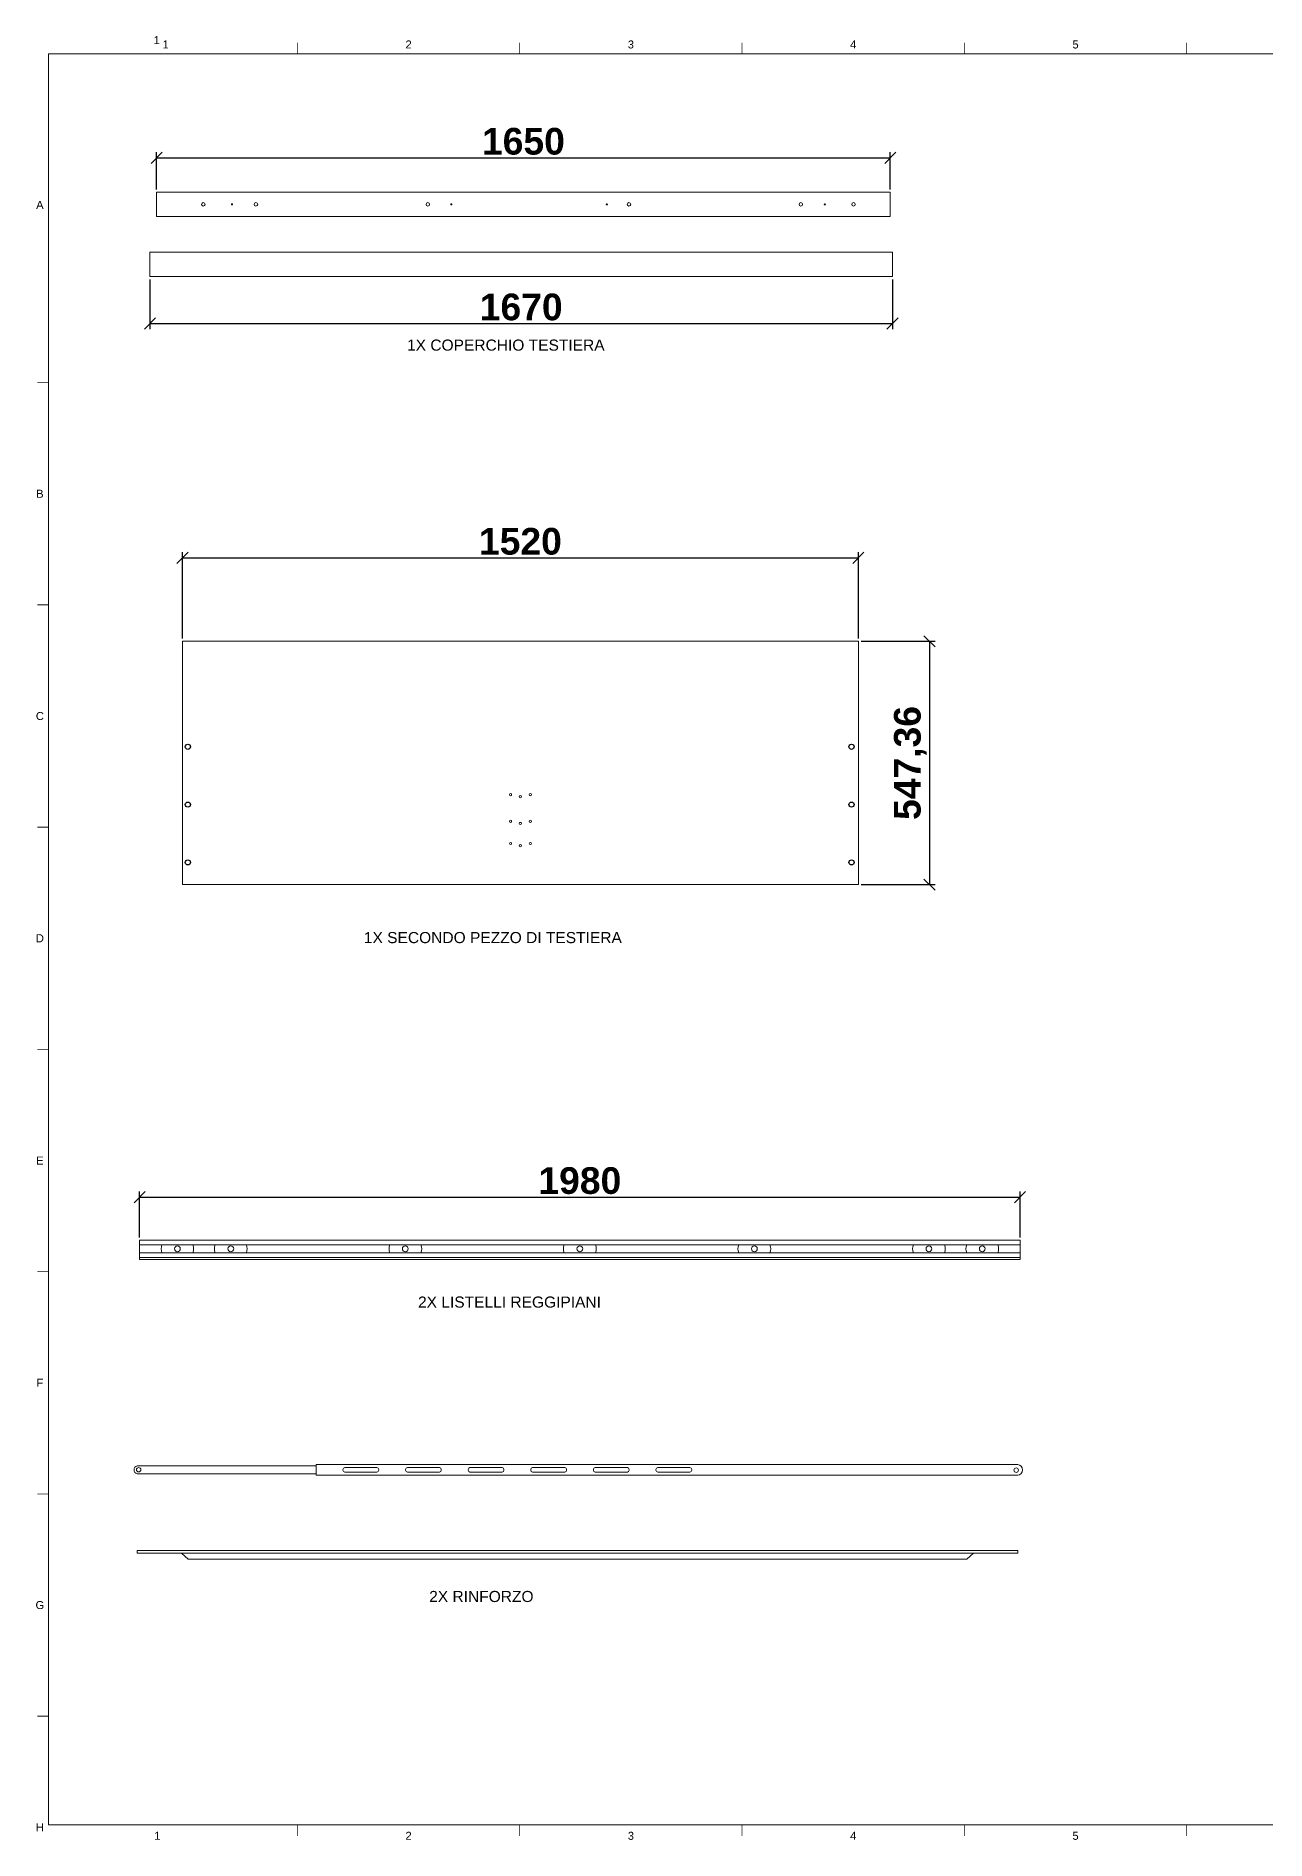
# Paper-space layout 'A726' of a CAD drawing. Header units: centimetres, sheet in millimetres. Extents: x 11 to 577, y 10 to 416.
# Drawn here: x 11.2 to 287.7, y 10 to 415.8 of the extents above; entities that cross this region are included whole.
import ezdxf
from ezdxf.enums import TextEntityAlignment as Align

# ---------------------------------------------------------------- set-up
doc = ezdxf.new("R2010")
doc.units = ezdxf.units.CM
for name, color, linetype, lineweight in [('A-ANNO-DIMS', 1, 'Continuous', 18), ('A-ELEV-MBE', 8, 'Continuous', 18), ('A-SECT-MCUT', 8, 'Continuous', 25), ('G-ANNO-TEXT', 3, 'Continuous', 18), ('G-ANNO-TTLB', 3, 'Continuous', 18)]:
    doc.layers.add(name, color=color, linetype=linetype, lineweight=lineweight)
doc.styles.add('ARIAL', font='arial.ttf')
doc.styles.add('ARIAL-BOLD', font='arialbd.ttf')
doc.dimstyles.new('ISO-25', dxfattribs={"dimtxt": 6, "dimasz": 2.5, "dimexe": 1.25, "dimexo": 0.625, "dimtad": 1, "dimlfac": 10, "dimtxsty": 'ARIAL-BOLD', "dimblk": 'OBLIQUE', "dimcen": 2.5, "dimclrt": 256, "dimadec": 0, "dimazin": 0, "dimtfac": 1, "dimtmove": 0, "dimatfit": 3, "dimfxl": 1, "dimarcsym": 0})

# ---------------------------------------------------------------- blocks, each defined once
blk = doc.blocks.new('_Oblique')
at = {"color": 0, "linetype": 'ByBlock', "lineweight": -2}
blk.add_line((-0.5, -0.5), (0.5, 0.5), dxfattribs=at)
blk = doc.blocks.new('*D68')
at = {"layer": 'A-ANNO-DIMS', "color": 0, "lineweight": -2, "transparency": 16777216}
for p, q in [((44.08, 280.29), (44.08, 299.68)), ((44.08, 298.43), (196.08, 298.43)), ((196.08, 280.29), (196.08, 299.68))]:
    blk.add_line(p, q, dxfattribs=at)
at = {"layer": 'Defpoints', "color": 0, "transparency": 16777216}
for p in [(196.08, 298.43), (44.08, 279.66), (196.08, 279.66)]:
    blk.add_point(p, dxfattribs=at)
at = {"layer": 'A-ANNO-DIMS', "color": 0, "lineweight": -2, "transparency": 16777216, "xscale": 2.5, "yscale": 2.5, "zscale": 2.5, "rotation": 180}
blk.add_blockref('_Oblique', (44.08, 298.43), dxfattribs=at)
at = {"layer": 'A-ANNO-DIMS', "color": 0, "lineweight": -2, "transparency": 16777216, "xscale": 2.5, "yscale": 2.5, "zscale": 2.5}
blk.add_blockref('_Oblique', (196.08, 298.43), dxfattribs=at)
at = {"layer": 'A-ANNO-DIMS', "transparency": 16777216, "insert": (120.08, 302.12), "char_height": 6, "attachment_point": 5, "style": 'ARIAL-BOLD'}
blk.add_mtext('1520', dxfattribs=at)
blk = doc.blocks.new('*D69')
at = {"layer": 'A-ANNO-DIMS', "color": 0, "lineweight": -2, "transparency": 16777216}
for p, q in [((196.71, 279.66), (213.33, 279.66)), ((212.08, 279.66), (212.08, 224.92)), ((196.71, 224.92), (213.33, 224.92))]:
    blk.add_line(p, q, dxfattribs=at)
at = {"layer": 'Defpoints', "color": 0, "transparency": 16777216}
for p in [(196.08, 279.66), (196.08, 224.92), (212.08, 224.92)]:
    blk.add_point(p, dxfattribs=at)
at = {"layer": 'A-ANNO-DIMS', "color": 0, "lineweight": -2, "transparency": 16777216, "xscale": 2.5, "yscale": 2.5, "zscale": 2.5}
for p, rotation in [((212.08, 279.66), 90), ((212.08, 224.92), 270)]:
    blk.add_blockref('_Oblique', p, dxfattribs=dict(at, rotation=rotation))
at = {"layer": 'A-ANNO-DIMS', "transparency": 16777216, "insert": (207.77, 252.29), "char_height": 6, "attachment_point": 5, "rotation": 90, "style": 'ARIAL-BOLD'}
blk.add_mtext('547,36', dxfattribs=at)
blk = doc.blocks.new('*D70')
at = {"layer": 'A-ANNO-DIMS', "color": 0, "lineweight": -2, "transparency": 16777216}
for p, q in [((34.45, 145.55), (34.45, 155.87)), ((34.45, 154.62), (232.45, 154.62)), ((232.45, 145.55), (232.45, 155.87))]:
    blk.add_line(p, q, dxfattribs=at)
at = {"layer": 'Defpoints', "color": 0, "transparency": 16777216}
for p in [(232.45, 154.62), (34.45, 144.93), (232.45, 144.93)]:
    blk.add_point(p, dxfattribs=at)
at = {"layer": 'A-ANNO-DIMS', "color": 0, "lineweight": -2, "transparency": 16777216, "xscale": 2.5, "yscale": 2.5, "zscale": 2.5, "rotation": 180}
blk.add_blockref('_Oblique', (34.45, 154.62), dxfattribs=at)
at = {"layer": 'A-ANNO-DIMS', "color": 0, "lineweight": -2, "transparency": 16777216, "xscale": 2.5, "yscale": 2.5, "zscale": 2.5}
blk.add_blockref('_Oblique', (232.45, 154.62), dxfattribs=at)
at = {"layer": 'A-ANNO-DIMS', "transparency": 16777216, "insert": (133.45, 158.31), "char_height": 6, "attachment_point": 5, "style": 'ARIAL-BOLD'}
blk.add_mtext('1980', dxfattribs=at)
blk = doc.blocks.new('*D75')
at = {"layer": 'A-ANNO-DIMS', "color": 0, "lineweight": -2, "transparency": 16777216}
for p, q in [((38.26, 381.33), (38.26, 389.67)), ((203.26, 381.33), (203.26, 389.67)), ((38.26, 388.42), (203.26, 388.42))]:
    blk.add_line(p, q, dxfattribs=at)
at = {"layer": 'Defpoints', "color": 0, "transparency": 16777216}
for p in [(203.26, 388.42), (38.26, 380.71), (203.26, 380.71)]:
    blk.add_point(p, dxfattribs=at)
at = {"layer": 'A-ANNO-DIMS', "color": 0, "lineweight": -2, "transparency": 16777216, "xscale": 2.5, "yscale": 2.5, "zscale": 2.5, "rotation": 180}
blk.add_blockref('_Oblique', (38.26, 388.42), dxfattribs=at)
at = {"layer": 'A-ANNO-DIMS', "color": 0, "lineweight": -2, "transparency": 16777216, "xscale": 2.5, "yscale": 2.5, "zscale": 2.5}
blk.add_blockref('_Oblique', (203.26, 388.42), dxfattribs=at)
at = {"layer": 'A-ANNO-DIMS', "transparency": 16777216, "insert": (120.76, 392.11), "char_height": 6, "attachment_point": 5, "style": 'ARIAL-BOLD'}
blk.add_mtext('1650', dxfattribs=at)
blk = doc.blocks.new('*D76')
at = {"layer": 'A-ANNO-DIMS', "color": 0, "lineweight": -2, "transparency": 16777216}
for p, q in [((36.76, 361.08), (36.76, 349.9)), ((203.76, 361.08), (203.76, 349.9)), ((36.76, 351.15), (203.76, 351.15))]:
    blk.add_line(p, q, dxfattribs=at)
at = {"layer": 'Defpoints', "color": 0, "transparency": 16777216}
for p in [(36.76, 361.71), (203.76, 361.71), (203.76, 351.15)]:
    blk.add_point(p, dxfattribs=at)
at = {"layer": 'A-ANNO-DIMS', "color": 0, "lineweight": -2, "transparency": 16777216, "xscale": 2.5, "yscale": 2.5, "zscale": 2.5, "rotation": 180}
blk.add_blockref('_Oblique', (36.76, 351.15), dxfattribs=at)
at = {"layer": 'A-ANNO-DIMS', "color": 0, "lineweight": -2, "transparency": 16777216, "xscale": 2.5, "yscale": 2.5, "zscale": 2.5}
blk.add_blockref('_Oblique', (203.76, 351.15), dxfattribs=at)
at = {"layer": 'A-ANNO-DIMS', "transparency": 16777216, "insert": (120.26, 354.84), "char_height": 6, "attachment_point": 5, "style": 'ARIAL-BOLD'}
blk.add_mtext('1670', dxfattribs=at)

psp = doc.layouts.new('A726')

# ---------------------------------------------------------------- linework, layer by layer
at = {"layer": 'A-ELEV-MBE'}
for p, q in [((38.2624, 380.7082), (203.2624, 380.7082)), ((38.2624, 375.2082), (38.2624, 380.7082)), ((203.2624, 380.7082), (203.2624, 375.2082)), ((203.2624, 375.2082), (38.2624, 375.2082)), ((203.7624, 367.2082), (36.7624, 367.2082)), ((36.7624, 367.2082), (36.7624, 361.7082)), ((203.7624, 361.7082), (203.7624, 367.2082)), ((36.7624, 361.7082), (203.7624, 361.7082)), ((44.0822, 279.661), (196.0822, 279.661)), ((44.0822, 224.9247), (44.0822, 279.661)), ((196.0822, 224.9247), (196.0822, 279.661)), ((44.0822, 224.9247), (196.0822, 224.9247)), ((34.4496, 140.5798), (34.4496, 144.9298)), ((34.4496, 144.9298), (232.4496, 144.9298)), ((232.4496, 143.9173), (34.4496, 143.9173)), ((232.4496, 142.0923), (34.4496, 142.0923)), ((232.4496, 140.5798), (232.4496, 144.9298)), ((34.4457, 141.0798), (232.4457, 141.0798)), ((34.4496, 140.5798), (232.4496, 140.5798)), ((33.9116, 94.176), (74.1386, 94.1763)), ((74.1386, 94.478), (231.9153, 94.478)), ((74.1386, 94.478), (74.1386, 92.0644)), ((33.9116, 92.3658), (74.1386, 92.3661)), ((74.1386, 92.0644), (231.9153, 92.0644)), ((33.9155, 75.1393), (231.9157, 75.1393)), ((33.9155, 74.5414), (33.9155, 75.1393)), ((33.9155, 74.5414), (231.9157, 74.5414)), ((43.881, 74.5414), (45.3846, 73.1462)), ((45.3846, 73.1462), (220.4466, 73.1462)), ((221.9502, 74.5414), (220.4466, 73.1462)), ((231.9157, 74.5414), (231.9157, 75.1393))]:
    psp.add_line(p, q, dxfattribs=at)
for points in [[(80.5749, 93.7741), (87.8158, 93.7742, -0.41421356), (88.218, 93.3719), (88.218, 93.1708, -0.41421356), (87.8158, 92.7685), (80.5749, 92.7684, -0.41421356), (80.1726, 93.1707), (80.1726, 93.3718, -0.41421356)], [(94.6544, 93.7742), (101.8952, 93.7743, -0.41421356), (102.2975, 93.372), (102.2975, 93.1709, -0.41421356), (101.8952, 92.7686), (94.6544, 92.7686, -0.41421356), (94.2521, 93.1708), (94.2521, 93.372, -0.41421356)], [(108.7338, 93.7744), (115.9747, 93.7744, -0.41421356), (116.3769, 93.3722), (116.3769, 93.171, -0.41421356), (115.9747, 92.7688), (108.7338, 92.7687, -0.41421356), (108.3315, 93.171), (108.3315, 93.3721, -0.41421356)], [(122.8133, 93.7745), (130.0541, 93.7746, -0.41421356), (130.4564, 93.3723), (130.4564, 93.1712, -0.41421356), (130.0541, 92.7689), (122.8133, 92.7688, -0.41421356), (122.411, 93.1711), (122.411, 93.3722, -0.41421356)], [(136.8927, 93.7746), (144.1336, 93.7747, -0.41421356), (144.5359, 93.3724), (144.5359, 93.1713, -0.41421356), (144.1336, 92.769), (136.8927, 92.7689, -0.41421356), (136.4905, 93.1712), (136.4904, 93.3723, -0.41421356)], [(150.9722, 93.7747), (158.213, 93.7748, -0.41421356), (158.6153, 93.3725), (158.6153, 93.1714, -0.41421356), (158.213, 92.7691), (150.9722, 92.7691, -0.41421356), (150.5699, 93.1713), (150.5699, 93.3725, -0.41421356)]]:
    psp.add_lwpolyline(points, format="xyb", close=True, dxfattribs=at)
for centre, radius in [((48.7624, 377.9582), 0.4), ((55.2124, 377.9582), 0.13), ((60.6024, 377.9582), 0.4), ((99.2524, 377.9582), 0.4), ((104.5524, 377.9582), 0.13), ((139.5124, 377.9582), 0.13), ((144.5024, 377.9582), 0.4), ((183.1524, 377.9582), 0.4), ((188.5524, 377.9582), 0.13), ((194.9924, 377.9582), 0.4), ((117.8673, 245.1661), 0.25), ((120.0822, 244.6873), 0.25), ((122.2971, 245.1661), 0.25), ((117.8673, 239.1661), 0.25), ((120.0822, 238.6873), 0.25), ((122.2971, 239.1661), 0.25), ((117.8673, 234.1661), 0.25), ((120.0822, 233.6873), 0.25), ((122.2971, 234.1661), 0.25), ((42.9496, 143.0048), 0.65), ((54.9496, 143.0048), 0.65), ((94.1996, 143.0048), 0.65), ((133.4496, 143.0048), 0.65), ((172.6996, 143.0048), 0.65), ((211.9496, 143.0048), 0.65), ((223.9496, 143.0048), 0.65), ((34.2449, 93.2972, 83.0473), 0.5028), ((231.5873, 93.212), 0.5028)]:
    psp.add_circle(centre, radius, dxfattribs=at)
for centre, radius, start, end in [((42.7536, 143.0048), 3.4278, 164.561171, 195.438829), ((43.7537, 143.0048), 2.8462, 341.300398, 18.699602), ((53.5513, 143.0048), 2.2912, 156.530595, 203.469405), ((56.1166, 143.0048), 2.5051, 338.638421, 21.361579), ((93.1279, 143.0048), 2.5941, 159.404739, 200.595261), ((95.7987, 143.0048), 2.1086, 334.357463, 25.642537), ((131.9168, 143.0048), 2.1686, 155.115792, 204.884208), ((134.8662, 143.0048), 2.2745, 336.347076, 23.652924), ((171.087, 143.0048), 2.0964, 154.198142, 205.801858), ((174.4105, 143.0048), 2.0083, 332.976244, 27.023756), ((210.4426, 143.0048), 2.1919, 155.398914, 204.601086), ((213.3498, 143.0048), 2.2895, 336.511678, 23.488322), ((222.5251, 143.0048), 2.2673, 156.26747, 203.73253), ((225.3268, 143.0048), 2.3106, 336.739273, 23.260727), ((131.9168, 143.0048), 2.1686, 215.009939, 215.115792), ((171.087, 143.0048), 2.0964, 214.116506, 214.198142), ((174.4105, 143.0048), 2.0083, 327.023756, 327.050595), ((34.1363, 93.2709), 0.9326, 103.942321, 256.058702), ((231.8049, 93.2712), 1.2118, 275.225968, 84.775054)]:
    psp.add_arc(centre, radius, start, end, dxfattribs=at)
at = {"layer": 'A-SECT-MCUT'}
for centre in [(45.3035, 255.9255), (194.5609, 255.9255), (45.3035, 242.9255), (194.5609, 242.9255), (45.3035, 229.9255), (194.5609, 229.9255)]:
    psp.add_circle(centre, 0.58, dxfattribs=at)
at = {"layer": 'G-ANNO-TTLB'}
for p, q in [((13.93, 411.8556), (13.93, 13.4399)), ((571.3439, 411.8556), (13.93, 411.8556)), ((13.93, 13.4399), (571.3439, 13.4399))]:
    psp.add_line(p, q, dxfattribs=at)
at = {"layer": 'G-ANNO-TTLB', "const_width": 0.18, "flags": 128}
for points in [[(69.93, 414.3556), (69.93, 411.8556)], [(119.93, 414.3556), (119.93, 411.8556)], [(169.93, 414.3556), (169.93, 411.8556)], [(219.93, 414.3556), (219.93, 411.8556)], [(269.93, 414.3556), (269.93, 411.8556)], [(13.93, 337.8556), (11.43, 337.8556)], [(13.93, 287.8556), (11.43, 287.8556)], [(13.93, 237.8556), (11.43, 237.8556)], [(13.93, 187.8556), (11.43, 187.8556)], [(13.93, 137.8556), (11.43, 137.8556)], [(13.93, 87.8556), (11.43, 87.8556)], [(13.93, 37.8556), (11.43, 37.8556)], [(69.93, 13.4399), (69.93, 10.9399)], [(119.93, 13.4399), (119.93, 10.9399)], [(169.93, 13.4399), (169.93, 10.9399)], [(219.93, 13.4399), (219.93, 10.9399)], [(269.93, 13.4399), (269.93, 10.9399)]]:
    psp.add_lwpolyline(points, dxfattribs=at)

# ---------------------------------------------------------------- texts
at = {"layer": 'G-ANNO-TEXT', "style": 'ARIAL'}
for s, p in [('1', (38.2908, 414.913)), ('1', (40.2791, 413.926)), ('2', (94.93, 413.926)), ('3', (144.93, 413.926)), ('4', (194.93, 413.926)), ('5', (244.93, 413.926)), ('A', (12.0157, 377.8354)), ('B', (12.0157, 312.8556)), ('C', (12.0157, 262.8556)), ('D', (12.0157, 212.8556)), ('E', (12.0157, 162.8556)), ('F', (12.0157, 112.8556)), ('G', (12.0157, 62.8556)), ('H', (12.0157, 12.8556)), ('1', (38.4217, 10.9482)), ('2', (94.93, 10.9482)), ('3', (144.93, 10.9482)), ('4', (194.93, 10.9482)), ('5', (244.93, 10.9482))]:
    psp.add_text(s, height=1.8, dxfattribs=at).set_placement(p, align=Align.MIDDLE_CENTER)
at = {"layer": 'G-ANNO-TEXT', "char_height": 2.5, "attachment_point": 1}
for s, insert in [('{\\fArial|b0|i0|c0|p34;1X COPERCHIO TESTIERA}', (94.5868, 347.5435)), ('{\\fArial|b0|i0|c0|p34;1X SECONDO PEZZO DI TESTIERA}', (84.8807, 214.2623)), ('{\\fArial|b0|i0|c0|p34;2X LISTELLI REGGIPIANI}', (97.0615, 132.2672)), ('{\\fArial|b0|i0|c0|p34;2X RINFORZO}', (99.5631, 66.0376))]:
    psp.add_mtext_dynamic_manual_height_columns(s, width=76.045492, gutter_width=1, heights=[0], dxfattribs=dict(at, insert=insert))

# ---------------------------------------------------------------- dimensions: what is measured, and where the dimension line sits
at = {"layer": 'A-ANNO-DIMS'}
for base, p1, p2, picture, middle in [((203.2624, 388.4176), (38.2624, 380.7082), (203.2624, 380.7082), '*D75', (120.7624, 392.1061)), ((203.7624, 351.1507), (36.7624, 361.7082), (203.7624, 361.7082), '*D76', (120.2624, 354.8392)), ((196.0822, 298.4316), (44.0822, 279.661), (196.0822, 279.661), '*D68', (120.0822, 302.1201)), ((232.4496, 154.6166), (34.4496, 144.9298), (232.4496, 144.9298), '*D70', (133.4496, 158.3071))]:
    dim = psp.add_linear_dim(base=base, p1=p1, p2=p2, dimstyle='ISO-25', dxfattribs=at)
    dim.commit()
    dim.dimension.update_dxf_attribs({"geometry": picture, "text_midpoint": middle})
dim = psp.add_linear_dim(base=(212.0805, 224.9247), p1=(196.0822, 279.661), p2=(196.0822, 224.9247), angle=90, dimstyle='ISO-25', dxfattribs=at)
dim.commit()
dim.dimension.update_dxf_attribs({"geometry": '*D69', "text_midpoint": (207.774, 252.2928)})

doc.saveas('drawing.dxf')
